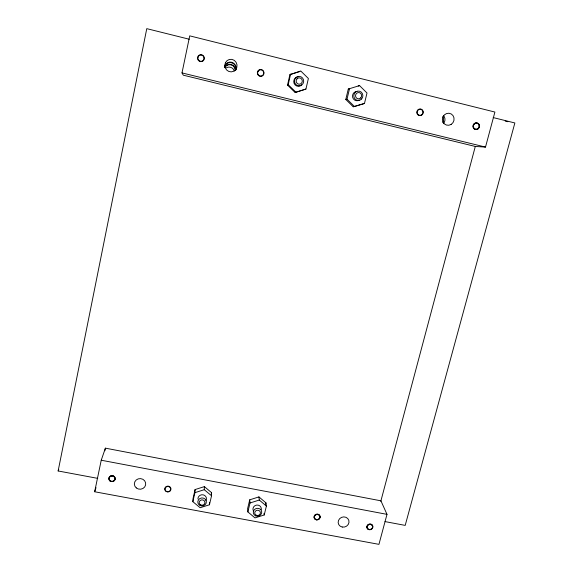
<?xml version="1.0" encoding="UTF-8"?>
<svg xmlns="http://www.w3.org/2000/svg" width="573" height="573" viewBox="0 0 573 573"><rect width="100%" height="100%" fill="white"/><g stroke="black" fill="none" stroke-linecap="round" stroke-linejoin="round"><path stroke-width="0.86" d="M211.537 495.774L211.566 492.651L204.368 486.62L195.092 489.557L193.044 498.51L192.85 501.683L200.127 507.721L209.446 504.77L211.537 495.774L204.275 489.7L204.368 486.62M209.446 504.77L209.482 502.378M192.85 501.683L194.92 492.658L195.092 489.557M97.747 478.369L58.138 470.97L146.774 28.65L189.291 39.243M94.66 491.756L101.235 460.226L105.396 448.158L380.93 500.823L386.99 514.353L378.946 544.35L94.66 491.756L96.028 487.644M181.992 72.914L189.72 35.855L494.9 112.05L485.503 147.082L475.296 146.452L183.296 75.178L181.992 72.914L485.503 147.082M104.852 450.765L105.396 448.158M287.517 85.105L289.917 74.605L300.739 70.98L308.389 78.487L305.939 89.051L295.116 92.497L287.517 85.105L288.19 84.675L290.618 74.082M211.186 494.27L211.566 492.651M249.728 499.821L247.6 508.688L247.88 511.925L254.985 517.899L264.225 514.969L266.395 506.059L265.958 502.865L258.924 496.906L249.728 499.821L250.021 502.987L247.88 511.925M354.479 106.535L353.204 106.757L345.791 99.451L348.284 89.066L349.523 88.679L347.002 99.165L354.479 106.535L364.464 103.462L367.007 93.012L359.543 85.599L348.284 89.066M265.564 504.476L265.958 502.865M380.787 501.354L475.304 146.43M58.138 470.97L58.775 469.595M295.116 92.497L305.939 89.051M194.92 492.658L204.275 489.7M250.021 502.987L259.297 500.05L266.395 506.059M358.211 86.014L359.543 85.599M353.204 106.757L364.464 103.462M289.917 74.605L299.937 71.532M345.791 99.451L347.002 99.165M101.235 460.226L386.99 514.353M385.013 521.595L405.197 525.391L514.862 122.966L493.188 117.572M505.221 121.068L507.828 121.712M288.19 84.675L295.861 92.138M264.017 513.336L264.225 514.969M258.924 496.906L259.297 500.05M301.606 84.818A4.713 4.563 88.5 0 1 294.128 83.493A4.713 4.563 88.5 0 1 298.168 76.868M253.588 511.18A4.212 3.925 -12.6 0 1 256.432 505.121A4.212 3.925 -12.6 0 1 261.224 509.755M443.359 115.46A5.852 5.572 -69.3 0 1 443.344 123.682M224.559 66.712A6.067 5.866 74.5 0 1 231.578 62.242A6.067 5.866 74.5 0 1 236.04 69.548M197.95 498.99A4.255 3.975 -7.3 0 1 203.093 494.821A4.255 3.975 -7.3 0 1 205.972 500.487M225.024 65.659A6.024 5.83 74.5 0 1 235.904 69.942M442.807 116.727A5.809 5.537 -69.3 0 1 442.793 122.5M359.321 100.053A4.663 4.498 -80.2 0 1 352.674 97.417A4.663 4.498 -80.2 0 1 356.936 91.429M226.263 67.879A5.615 5.444 74.1 0 1 234.393 71.073M224.709 67.7A5.83 5.644 74.3 0 1 235.381 70.336M224.766 67.306A5.873 5.68 74.4 0 1 235.51 69.956M295.732 77.842A4.756 4.605 88.6 0 0 298.017 85.735A4.756 4.605 88.6 0 0 303.497 79.754A4.756 4.605 88.6 0 0 295.732 77.842M296.993 78.845A3.173 3.073 88.7 0 0 298.519 84.116A3.173 3.073 88.7 0 0 302.172 80.127A3.173 3.073 88.7 0 0 296.993 78.845M109.944 480.883A3.152 2.944 1.5 0 0 115.116 479.257A3.152 2.944 1.5 0 0 111.004 475.884A3.152 2.944 1.5 0 0 109.944 480.883M166.449 491.62A3.116 2.908 -3.8 0 0 170.962 488.826A3.116 2.908 -3.8 0 0 166.156 486.592A3.116 2.908 -3.8 0 0 166.449 491.62M316.389 519.847A3.03 2.815 -18 0 0 319.985 516.151A3.03 2.815 -18 0 0 314.921 515.199A3.03 2.815 -18 0 0 316.389 519.847M369.148 529.703A3.001 2.772 -22.1 0 0 372.744 526.035A3.001 2.772 -22.1 0 0 367.751 525.104A3.001 2.772 -22.1 0 0 369.148 529.703M342.267 527.053A5.486 5.078 -20.1 0 0 348.814 520.363A5.486 5.078 -20.1 0 0 339.674 518.644A5.486 5.078 -20.1 0 0 342.267 527.053M136.259 487.91A5.694 5.322 -1.1 0 0 145.614 484.966A5.694 5.322 -1.1 0 0 138.229 478.87A5.694 5.322 -1.1 0 0 136.259 487.91M197.621 57.357A3.502 3.374 69.6 0 0 201.968 61.519A3.502 3.374 69.6 0 0 203.214 55.645A3.502 3.374 69.6 0 0 197.621 57.357M257.721 71.288A3.452 3.338 80.6 0 0 260.801 76.374A3.452 3.338 80.6 0 0 263.508 71.131A3.452 3.338 80.6 0 0 257.721 71.288M421.656 115.137A3.359 3.209 -71.5 0 0 421.649 109.35A3.359 3.209 -71.5 0 0 416.815 112.394A3.359 3.209 -71.5 0 0 421.656 115.137M477.832 128.997A3.338 3.159 -66.5 0 0 477.889 123.274A3.338 3.159 -66.5 0 0 473.083 126.282A3.338 3.159 -66.5 0 0 477.832 128.997M451.152 124.405A6.081 5.787 -68.8 0 0 451.202 113.941A6.081 5.787 -68.8 0 0 442.442 119.435A6.081 5.787 -68.8 0 0 451.152 124.405M225.497 62.572A6.317 6.102 74.7 0 0 231.191 71.876A6.317 6.102 74.7 0 0 236.09 62.285A6.317 6.102 74.7 0 0 225.497 62.572M255.522 515.829A4.247 3.954 -12.6 0 0 261.732 512.004A4.247 3.954 -12.6 0 0 255.257 508.967A4.247 3.954 -12.6 0 0 255.522 515.829M256.246 515.249A2.836 2.643 -12.6 0 0 260.393 512.699A2.836 2.643 -12.6 0 0 256.067 510.672A2.836 2.643 -12.6 0 0 256.246 515.249M361.599 98.993A4.706 4.541 -80.1 0 0 359.45 91.186A4.706 4.541 -80.1 0 0 353.971 97.102A4.706 4.541 -80.1 0 0 361.599 98.993M360.761 97.861A3.144 3.03 -80 0 0 359.328 92.647A3.144 3.03 -80 0 0 355.668 96.601A3.144 3.03 -80 0 0 360.761 97.861M200.12 505.536A4.29 4.004 -7.3 0 0 206.366 501.683A4.29 4.004 -7.3 0 0 199.769 498.61A4.29 4.004 -7.3 0 0 200.12 505.536M200.751 504.935A2.865 2.672 -7.3 0 0 204.919 502.356A2.865 2.672 -7.3 0 0 200.514 500.308A2.865 2.672 -7.3 0 0 200.751 504.935M166.564 491.498A2.829 2.643 -3.8 0 0 170.668 488.955A2.829 2.643 -3.8 0 0 166.299 486.921A2.829 2.643 -3.8 0 0 166.564 491.498M316.454 519.596A2.75 2.557 -18 0 0 319.727 516.237A2.75 2.557 -18 0 0 315.121 515.371A2.75 2.557 -18 0 0 316.454 519.596M316.36 519.725A3.03 2.815 -18 0 0 319.956 516.037A3.03 2.815 -18 0 0 314.892 515.084A3.03 2.815 -18 0 0 316.36 519.725M110.131 480.683A2.865 2.672 1.5 0 0 114.836 479.2A2.865 2.672 1.5 0 0 111.098 476.142A2.865 2.672 1.5 0 0 110.131 480.683M109.98 480.768A3.152 2.937 1.5 0 0 115.144 479.143A3.152 2.937 1.5 0 0 111.04 475.776A3.152 2.937 1.5 0 0 109.98 480.768M369.213 529.452A2.729 2.521 -22.1 0 0 372.479 526.121A2.729 2.521 -22.1 0 0 367.945 525.269A2.729 2.521 -22.1 0 0 369.213 529.452M369.098 529.581A3.001 2.772 -22.1 0 0 372.694 525.921A3.001 2.772 -22.1 0 0 367.708 524.983A3.001 2.772 -22.1 0 0 369.098 529.581M197.921 57.429A3.18 3.066 69.6 0 0 201.875 61.211A3.18 3.066 69.6 0 0 203.007 55.882A3.18 3.066 69.6 0 0 197.921 57.429M257.993 71.439A3.137 3.037 80.6 0 0 260.787 76.066A3.137 3.037 80.6 0 0 263.251 71.296A3.137 3.037 80.6 0 0 257.993 71.439M421.513 114.879A3.051 2.915 -71.5 0 0 421.506 109.622A3.051 2.915 -71.5 0 0 417.108 112.38A3.051 2.915 -71.5 0 0 421.513 114.879M477.689 128.739A3.03 2.872 -66.5 0 0 477.746 123.539A3.03 2.872 -66.5 0 0 473.377 126.275A3.03 2.872 -66.5 0 0 477.689 128.739M477.746 128.997A3.331 3.152 -66.5 0 0 477.803 123.274A3.331 3.152 -66.5 0 0 472.997 126.282A3.331 3.152 -66.5 0 0 477.746 128.997"/></g></svg>
